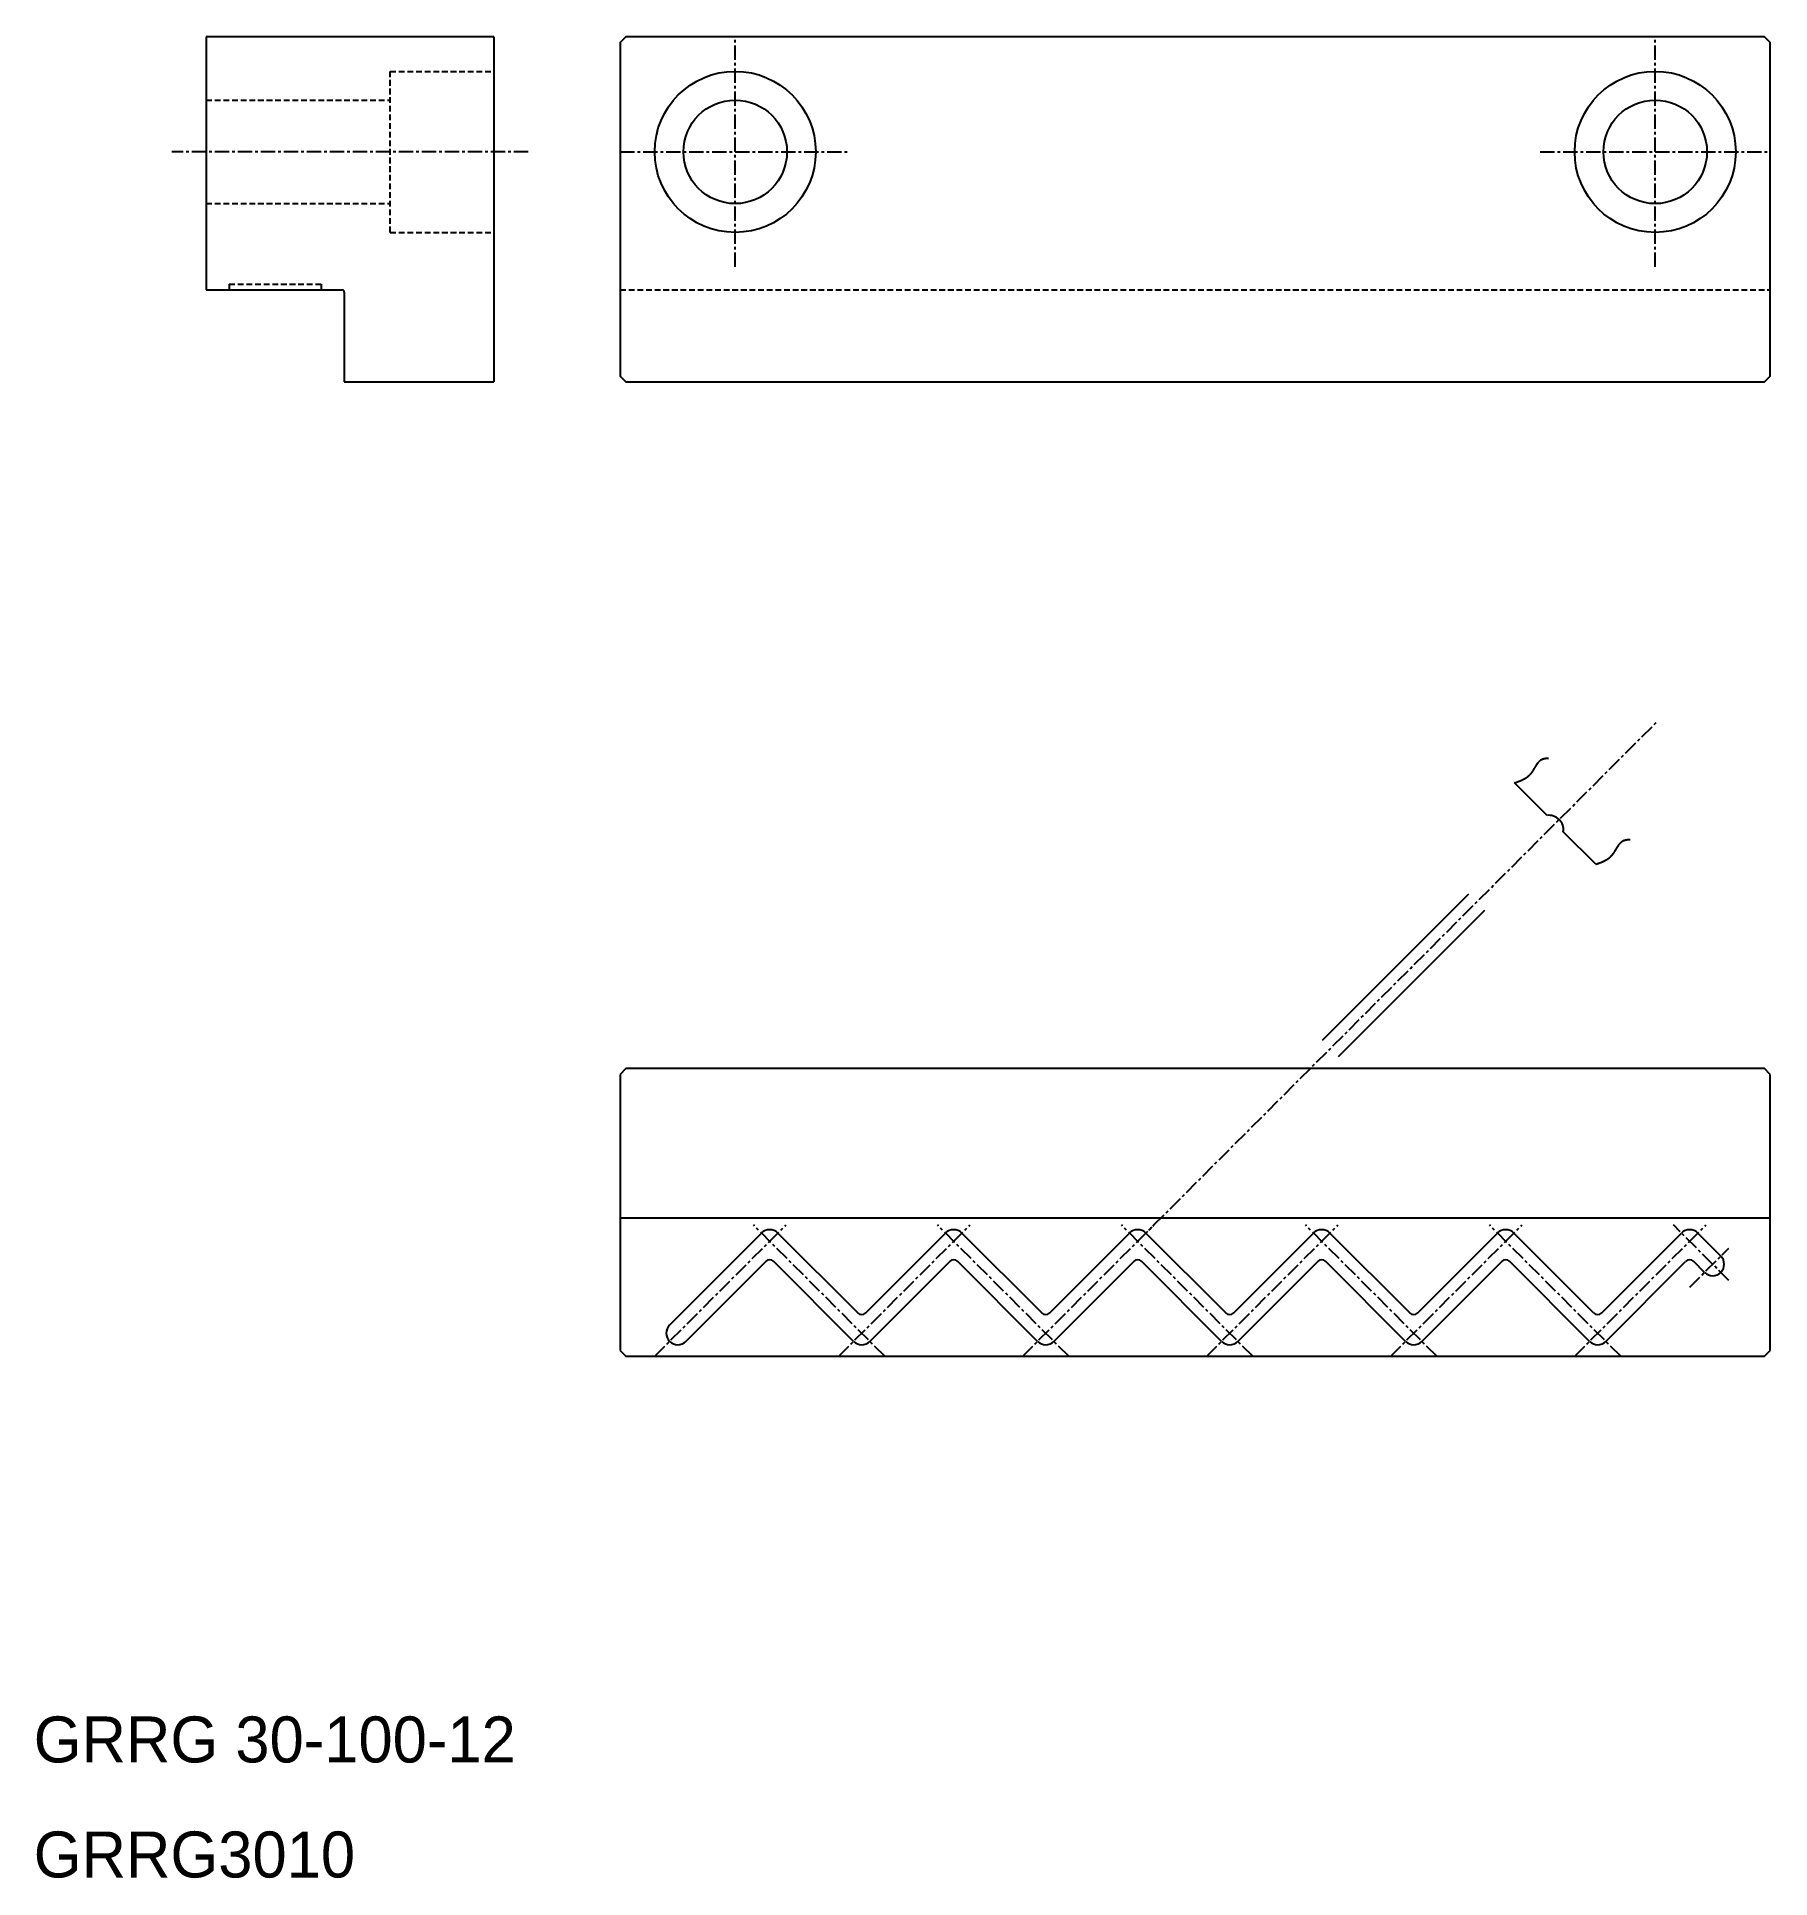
# Model space of a CAD drawing. Extents: x 10 to 161, y 10 to 170.
import ezdxf

# ---------------------------------------------------------------- set-up
doc = ezdxf.new("R2010")
doc.units = 0
doc.linetypes.add('CENTER', pattern=[2, 1.25, -0.25, 0.25, -0.25])
doc.linetypes.add('DASHED', pattern=[0.75, 0.5, -0.25])
doc.layers.get('0').update_dxf_attribs({"linetype": 'CONTINUOUS'})
doc.layers.add('CENTER', color=1, linetype='CENTER')

msp = doc.modelspace()

# ---------------------------------------------------------------- linework, layer by layer
at = {"color": 7, "linetype": 'CONTINUOUS'}
for p, q in [((25, 170), (25, 148)), ((50, 170), (25, 170)), ((50, 170), (50, 140)), ((25, 148), (36.8, 148)), ((37, 147.8), (37, 140)), ((37, 140), (50, 140)), ((141.6, 102.32), (138.77, 105.15)), ((145.84, 98.08), (143.01, 100.9)), ((61.5, 80.31), (61, 79.81)), ((160.5, 80.31), (61.5, 80.31)), ((161, 79.81), (160.5, 80.31)), ((61, 79.81), (61, 55.81)), ((161, 55.81), (161, 79.81)), ((161, 67.31), (61, 67.31)), ((65.29, 58.02), (73.29, 66.02)), ((81.65, 59.08), (74.71, 66.02)), ((82.35, 59.08), (89.29, 66.02)), ((97.65, 59.08), (90.71, 66.02)), ((98.35, 59.08), (105.29, 66.02)), ((113.65, 59.08), (106.71, 66.02)), ((114.35, 59.08), (121.29, 66.02)), ((129.65, 59.08), (122.71, 66.02)), ((130.35, 59.08), (137.29, 66.02)), ((145.65, 59.08), (138.71, 66.02)), ((146.35, 59.08), (153.29, 66.02)), ((156.71, 64.02), (154.71, 66.02)), ((66.71, 56.6), (73.65, 63.54)), ((81.29, 56.6), (74.35, 63.54)), ((82.71, 56.6), (89.65, 63.54)), ((97.29, 56.6), (90.35, 63.54)), ((98.71, 56.6), (105.65, 63.54)), ((113.29, 56.6), (106.35, 63.54)), ((114.71, 56.6), (121.65, 63.54)), ((129.29, 56.6), (122.35, 63.54)), ((130.71, 56.6), (137.65, 63.54)), ((145.29, 56.6), (138.35, 63.54)), ((146.71, 56.6), (153.65, 63.54)), ((155.29, 62.6), (154.35, 63.54)), ((61, 55.81), (61.5, 55.31)), ((61.5, 55.31), (160.5, 55.31)), ((160.5, 55.31), (161, 55.81))]:
    msp.add_line(p, q, dxfattribs=at)
at = {"color": 3, "linetype": 'DASHED'}
for p, q in [((41, 153), (41, 167)), ((41, 167), (50, 167)), ((25, 164.5), (41, 164.5)), ((25, 155.5), (41, 155.5)), ((41, 153), (50, 153)), ((27, 148.5), (35, 148.5)), ((27, 148.5), (27, 148)), ((35, 148.5), (35, 148)), ((61, 148), (161, 148))]:
    msp.add_line(p, q, dxfattribs=at)
at = {"color": 3, "linetype": 'CONTINUOUS'}
for p, q in [((122.06, 82.78), (134.79, 95.51)), ((123.47, 81.37), (136.2, 94.1))]:
    msp.add_line(p, q, dxfattribs=at)
at = {"color": 7, "linetype": 'CONTINUOUS'}
msp.add_lwpolyline([(61.5, 140), (160.5, 140), (161, 140.5), (161, 169.5), (160.5, 170), (61.5, 170), (61, 169.5), (61, 140.5)], close=True, dxfattribs=at)
at = {"color": 3}
for points in [[(138.77, 105.15, 0), (138.78, 105.15, 0), (138.8, 105.16, 0), (138.82, 105.17, 0), (138.84, 105.17, 0), (138.85, 105.18, 0), (138.87, 105.18, 0), (138.89, 105.19, 0), (138.9, 105.19, 0), (138.92, 105.2, 0), (138.93, 105.21, 0), (138.95, 105.21, 0), (138.97, 105.22, 0), (138.98, 105.22, 0), (139, 105.23, 0), (139.02, 105.24, 0), (139.03, 105.24, 0), (139.05, 105.25, 0), (139.07, 105.25, 0), (139.08, 105.26, 0), (139.1, 105.27, 0), (139.12, 105.27, 0), (139.13, 105.28, 0), (139.15, 105.28, 0), (139.17, 105.29, 0), (139.18, 105.3, 0), (139.2, 105.3, 0), (139.21, 105.31, 0), (139.23, 105.32, 0), (139.25, 105.32, 0), (139.26, 105.33, 0), (139.28, 105.34, 0), (139.3, 105.34, 0), (139.31, 105.35, 0), (139.33, 105.36, 0), (139.34, 105.36, 0), (139.36, 105.37, 0), (139.37, 105.38, 0), (139.39, 105.38, 0), (139.41, 105.39, 0), (139.42, 105.4, 0), (139.44, 105.4, 0), (139.45, 105.41, 0), (139.47, 105.42, 0), (139.48, 105.43, 0), (139.5, 105.43, 0), (139.51, 105.44, 0), (139.53, 105.45, 0), (139.55, 105.46, 0), (139.56, 105.46, 0), (139.58, 105.47, 0), (139.59, 105.48, 0), (139.61, 105.49, 0), (139.62, 105.5, 0), (139.64, 105.5, 0), (139.65, 105.51, 0), (139.66, 105.52, 0), (139.68, 105.53, 0), (139.69, 105.54, 0), (139.71, 105.55, 0), (139.72, 105.55, 0), (139.74, 105.56, 0), (139.75, 105.57, 0), (139.77, 105.58, 0), (139.78, 105.59, 0), (139.79, 105.6, 0), (139.81, 105.61, 0), (139.82, 105.62, 0), (139.84, 105.63, 0), (139.85, 105.64, 0), (139.86, 105.65, 0), (139.88, 105.66, 0), (139.89, 105.67, 0), (139.9, 105.68, 0), (139.92, 105.69, 0), (139.93, 105.7, 0), (139.94, 105.71, 0), (139.95, 105.72, 0), (139.97, 105.73, 0), (139.98, 105.74, 0), (139.99, 105.75, 0), (140.01, 105.76, 0), (140.02, 105.77, 0), (140.03, 105.79, 0), (140.04, 105.8, 0), (140.05, 105.81, 0), (140.07, 105.82, 0), (140.08, 105.83, 0), (140.09, 105.84, 0), (140.1, 105.86, 0), (140.11, 105.87, 0), (140.13, 105.88, 0), (140.14, 105.89, 0), (140.15, 105.91, 0), (140.16, 105.92, 0), (140.17, 105.93, 0), (140.18, 105.94, 0), (140.19, 105.96, 0), (140.2, 105.97, 0), (140.21, 105.98, 0), (140.23, 106, 0), (140.24, 106.01, 0), (140.25, 106.02, 0), (140.26, 106.04, 0), (140.27, 106.05, 0), (140.28, 106.06, 0), (140.29, 106.08, 0), (140.3, 106.09, 0), (140.31, 106.11, 0), (140.32, 106.12, 0), (140.33, 106.14, 0), (140.34, 106.15, 0), (140.35, 106.16, 0), (140.36, 106.18, 0), (140.37, 106.19, 0), (140.38, 106.21, 0), (140.39, 106.22, 0), (140.4, 106.24, 0), (140.41, 106.25, 0), (140.42, 106.27, 0), (140.43, 106.28, 0), (140.44, 106.3, 0), (140.45, 106.31, 0), (140.46, 106.33, 0), (140.46, 106.35, 0), (140.47, 106.36, 0), (140.48, 106.38, 0), (140.49, 106.39, 0), (140.5, 106.41, 0), (140.51, 106.42, 0), (140.52, 106.44, 0), (140.53, 106.45, 0), (140.54, 106.47, 0), (140.55, 106.49, 0), (140.56, 106.5, 0), (140.57, 106.52, 0), (140.57, 106.53, 0), (140.58, 106.55, 0), (140.59, 106.56, 0), (140.6, 106.58, 0), (140.61, 106.6, 0), (140.62, 106.61, 0), (140.63, 106.63, 0), (140.64, 106.64, 0), (140.65, 106.66, 0), (140.66, 106.67, 0), (140.67, 106.69, 0), (140.68, 106.7, 0), (140.69, 106.72, 0), (140.7, 106.73, 0), (140.71, 106.75, 0), (140.71, 106.76, 0), (140.72, 106.78, 0), (140.73, 106.79, 0), (140.74, 106.81, 0), (140.75, 106.82, 0), (140.76, 106.84, 0), (140.77, 106.85, 0), (140.78, 106.86, 0), (140.79, 106.88, 0), (140.8, 106.89, 0), (140.82, 106.9, 0), (140.83, 106.92, 0), (140.84, 106.93, 0), (140.85, 106.94, 0), (140.86, 106.96, 0), (140.87, 106.97, 0), (140.88, 106.98, 0), (140.89, 106.99, 0), (140.9, 107.01, 0), (140.91, 107.02, 0), (140.93, 107.03, 0), (140.94, 107.04, 0), (140.95, 107.05, 0), (140.96, 107.06, 0), (140.97, 107.07, 0), (140.99, 107.09, 0), (141, 107.1, 0), (141.01, 107.11, 0), (141.02, 107.12, 0), (141.04, 107.13, 0), (141.05, 107.13, 0), (141.06, 107.14, 0), (141.08, 107.15, 0), (141.09, 107.16, 0), (141.1, 107.17, 0), (141.12, 107.18, 0), (141.13, 107.18, 0), (141.15, 107.19, 0), (141.16, 107.2, 0), (141.18, 107.2, 0), (141.19, 107.21, 0), (141.21, 107.22, 0), (141.22, 107.22, 0), (141.24, 107.23, 0), (141.25, 107.23, 0), (141.27, 107.24, 0), (141.29, 107.24, 0), (141.3, 107.25, 0), (141.32, 107.25, 0), (141.33, 107.26, 0), (141.35, 107.26, 0), (141.37, 107.26, 0), (141.38, 107.27, 0), (141.4, 107.27, 0), (141.42, 107.27, 0), (141.43, 107.28, 0), (141.45, 107.28, 0), (141.47, 107.28, 0), (141.49, 107.29, 0), (141.5, 107.29, 0), (141.52, 107.29, 0), (141.54, 107.29, 0), (141.56, 107.3, 0), (141.57, 107.3, 0), (141.59, 107.3, 0), (141.61, 107.3, 0), (141.63, 107.3, 0), (141.64, 107.31, 0), (141.66, 107.31, 0), (141.68, 107.31, 0), (141.7, 107.31, 0), (141.72, 107.31, 0), (141.73, 107.31, 0)], [(145.84, 98.08, 0), (145.86, 98.08, 0), (145.87, 98.09, 0), (145.89, 98.09, 0), (145.91, 98.1, 0), (145.92, 98.11, 0), (145.94, 98.11, 0), (145.96, 98.12, 0), (145.97, 98.12, 0), (145.99, 98.13, 0), (146.01, 98.13, 0), (146.02, 98.14, 0), (146.04, 98.15, 0), (146.06, 98.15, 0), (146.07, 98.16, 0), (146.09, 98.16, 0), (146.11, 98.17, 0), (146.12, 98.18, 0), (146.14, 98.18, 0), (146.15, 98.19, 0), (146.17, 98.19, 0), (146.19, 98.2, 0), (146.2, 98.21, 0), (146.22, 98.21, 0), (146.24, 98.22, 0), (146.25, 98.23, 0), (146.27, 98.23, 0), (146.29, 98.24, 0), (146.3, 98.24, 0), (146.32, 98.25, 0), (146.33, 98.26, 0), (146.35, 98.26, 0), (146.37, 98.27, 0), (146.38, 98.28, 0), (146.4, 98.28, 0), (146.41, 98.29, 0), (146.43, 98.3, 0), (146.45, 98.3, 0), (146.46, 98.31, 0), (146.48, 98.32, 0), (146.49, 98.33, 0), (146.51, 98.33, 0), (146.52, 98.34, 0), (146.54, 98.35, 0), (146.56, 98.35, 0), (146.57, 98.36, 0), (146.59, 98.37, 0), (146.6, 98.38, 0), (146.62, 98.38, 0), (146.63, 98.39, 0), (146.65, 98.4, 0), (146.66, 98.41, 0), (146.68, 98.42, 0), (146.69, 98.42, 0), (146.71, 98.43, 0), (146.72, 98.44, 0), (146.74, 98.45, 0), (146.75, 98.46, 0), (146.77, 98.47, 0), (146.78, 98.47, 0), (146.79, 98.48, 0), (146.81, 98.49, 0), (146.82, 98.5, 0), (146.84, 98.51, 0), (146.85, 98.52, 0), (146.86, 98.53, 0), (146.88, 98.54, 0), (146.89, 98.55, 0), (146.91, 98.56, 0), (146.92, 98.57, 0), (146.93, 98.58, 0), (146.95, 98.59, 0), (146.96, 98.6, 0), (146.97, 98.61, 0), (146.99, 98.62, 0), (147, 98.63, 0), (147.01, 98.64, 0), (147.03, 98.65, 0), (147.04, 98.66, 0), (147.05, 98.67, 0), (147.06, 98.68, 0), (147.08, 98.69, 0), (147.09, 98.7, 0), (147.1, 98.71, 0), (147.11, 98.73, 0), (147.13, 98.74, 0), (147.14, 98.75, 0), (147.15, 98.76, 0), (147.16, 98.77, 0), (147.17, 98.78, 0), (147.18, 98.8, 0), (147.2, 98.81, 0), (147.21, 98.82, 0), (147.22, 98.83, 0), (147.23, 98.85, 0), (147.24, 98.86, 0), (147.25, 98.87, 0), (147.26, 98.89, 0), (147.27, 98.9, 0), (147.29, 98.91, 0), (147.3, 98.93, 0), (147.31, 98.94, 0), (147.32, 98.95, 0), (147.33, 98.97, 0), (147.34, 98.98, 0), (147.35, 98.99, 0), (147.36, 99.01, 0), (147.37, 99.02, 0), (147.38, 99.04, 0), (147.39, 99.05, 0), (147.4, 99.06, 0), (147.41, 99.08, 0), (147.42, 99.09, 0), (147.43, 99.11, 0), (147.44, 99.12, 0), (147.45, 99.14, 0), (147.46, 99.15, 0), (147.47, 99.17, 0), (147.48, 99.18, 0), (147.49, 99.2, 0), (147.5, 99.21, 0), (147.51, 99.23, 0), (147.52, 99.24, 0), (147.53, 99.26, 0), (147.54, 99.27, 0), (147.55, 99.29, 0), (147.55, 99.3, 0), (147.56, 99.32, 0), (147.57, 99.34, 0), (147.58, 99.35, 0), (147.59, 99.37, 0), (147.6, 99.38, 0), (147.61, 99.4, 0), (147.62, 99.41, 0), (147.63, 99.43, 0), (147.64, 99.45, 0), (147.65, 99.46, 0), (147.66, 99.48, 0), (147.66, 99.49, 0), (147.67, 99.51, 0), (147.68, 99.52, 0), (147.69, 99.54, 0), (147.7, 99.56, 0), (147.71, 99.57, 0), (147.72, 99.59, 0), (147.73, 99.6, 0), (147.74, 99.62, 0), (147.75, 99.63, 0), (147.76, 99.65, 0), (147.77, 99.66, 0), (147.78, 99.68, 0), (147.79, 99.69, 0), (147.8, 99.71, 0), (147.81, 99.72, 0), (147.82, 99.74, 0), (147.83, 99.75, 0), (147.84, 99.76, 0), (147.85, 99.78, 0), (147.86, 99.79, 0), (147.87, 99.81, 0), (147.88, 99.82, 0), (147.89, 99.83, 0), (147.9, 99.85, 0), (147.91, 99.86, 0), (147.92, 99.87, 0), (147.93, 99.89, 0), (147.94, 99.9, 0), (147.95, 99.91, 0), (147.96, 99.92, 0), (147.97, 99.94, 0), (147.99, 99.95, 0), (148, 99.96, 0), (148.01, 99.97, 0), (148.02, 99.98, 0), (148.03, 99.99, 0), (148.04, 100, 0), (148.06, 100.01, 0), (148.07, 100.02, 0), (148.08, 100.03, 0), (148.1, 100.04, 0), (148.11, 100.05, 0), (148.12, 100.06, 0), (148.13, 100.07, 0), (148.15, 100.08, 0), (148.16, 100.09, 0), (148.18, 100.1, 0), (148.19, 100.1, 0), (148.2, 100.11, 0), (148.22, 100.12, 0), (148.23, 100.13, 0), (148.25, 100.13, 0), (148.26, 100.14, 0), (148.28, 100.15, 0), (148.29, 100.15, 0), (148.31, 100.16, 0), (148.32, 100.16, 0), (148.34, 100.17, 0), (148.36, 100.17, 0), (148.37, 100.18, 0), (148.39, 100.18, 0), (148.41, 100.18, 0), (148.42, 100.19, 0), (148.44, 100.19, 0), (148.45, 100.2, 0), (148.47, 100.2, 0), (148.49, 100.2, 0), (148.51, 100.21, 0), (148.52, 100.21, 0), (148.54, 100.21, 0), (148.56, 100.21, 0), (148.57, 100.22, 0), (148.59, 100.22, 0), (148.61, 100.22, 0), (148.63, 100.22, 0), (148.65, 100.23, 0), (148.66, 100.23, 0), (148.68, 100.23, 0), (148.7, 100.23, 0), (148.72, 100.23, 0), (148.73, 100.24, 0), (148.75, 100.24, 0), (148.77, 100.24, 0), (148.79, 100.24, 0), (148.81, 100.24, 0)]]:
    msp.add_polyline3d(points, dxfattribs=at)
at = {"color": 7, "linetype": 'CONTINUOUS'}
for centre, radius in [((71, 160), 7), ((71, 160), 7), ((151, 160), 7), ((71, 160), 4.5), ((71, 160), 4.5), ((151, 160), 4.5)]:
    msp.add_circle(centre, radius, dxfattribs=at)
for centre, radius, start, end in [((36.8, 147.8), 0.2, 0, 90), ((141.77, 101.08), 1.25, 351.8699, 98.1301), ((74, 65.31), 1, 45, 135.0031), ((90, 65.31), 1, 45, 135.0031), ((106, 65.31), 1, 45, 135.0031), ((122, 65.31), 1, 45, 135.0031), ((138, 65.31), 1, 45, 135.0031), ((154, 65.31), 1, 45, 135.0031), ((74, 63.19), 0.5, 45, 135), ((90, 63.19), 0.5, 45, 135), ((106, 63.19), 0.5, 45, 135), ((122, 63.19), 0.5, 45, 135), ((138, 63.19), 0.5, 45, 135), ((154, 63.19), 0.5, 45, 135), ((156, 63.31), 1, 225, 45), ((66, 57.31), 1, 135, 315), ((82, 59.43), 0.5, 225, 315), ((98, 59.43), 0.5, 225, 315), ((114, 59.43), 0.5, 225, 315), ((130, 59.43), 0.5, 225, 315), ((146, 59.43), 0.5, 225, 315), ((82, 57.31), 1, 225, 315), ((98, 57.31), 1, 225, 315), ((114, 57.31), 1, 225, 315), ((130, 57.31), 1, 225, 315), ((146, 57.31), 1, 225, 315)]:
    msp.add_arc(centre, radius, start, end, dxfattribs=at)
at = {"layer": 'CENTER', "color": 1, "linetype": 'CENTER'}
for p, q in [((71, 150), (71, 170)), ((71, 150), (71, 170)), ((151, 150), (151, 170)), ((53, 160), (22, 160)), ((61, 160), (81, 160)), ((61, 160), (81, 160)), ((141, 160), (161, 160)), ((106, 65.31), (151.1, 110.41)), ((64, 55.31), (75.41, 66.72)), ((84, 55.31), (72.59, 66.72)), ((80, 55.31), (91.41, 66.72)), ((100, 55.31), (88.59, 66.72)), ((96, 55.31), (107.41, 66.72)), ((116, 55.31), (104.59, 66.72)), ((112, 55.31), (123.41, 66.72)), ((132, 55.31), (120.59, 66.72)), ((128, 55.31), (139.41, 66.72)), ((148, 55.31), (136.59, 66.72)), ((144, 55.31), (155.41, 66.72)), ((157.41, 61.89), (152.59, 66.72)), ((154, 61.31), (157.41, 64.72))]:
    msp.add_line(p, q, dxfattribs=at)

# ---------------------------------------------------------------- texts
at = {"color": 7, "linetype": 'CONTINUOUS'}
for s, p in [('GRRG 30-100-12', (10, 20)), ('GRRG3010', (10, 10))]:
    msp.add_text(s, height=4, dxfattribs=at).set_placement(p)

doc.saveas('drawing.dxf')
